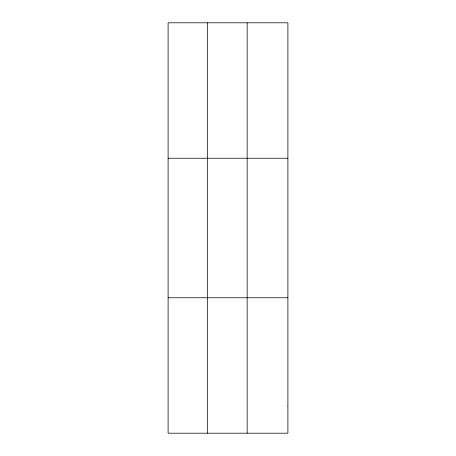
<?xml version="1.0" encoding="UTF-8"?>
<svg xmlns="http://www.w3.org/2000/svg" width="456" height="456" viewBox="0 0 456 456"><rect width="100%" height="100%" fill="white"/><g stroke="black" fill="none" stroke-linecap="round" stroke-linejoin="round"><path stroke-width="0.68" d="M207.634 22.8L207.634 433.2M247.169 22.8L247.169 433.2M168.104 158.232L287.896 158.232M168.104 297.768L287.896 297.768M287.896 406.114L287.896 433.2L168.104 433.2L168.104 22.8L287.896 22.8L287.896 406.114"/></g></svg>
